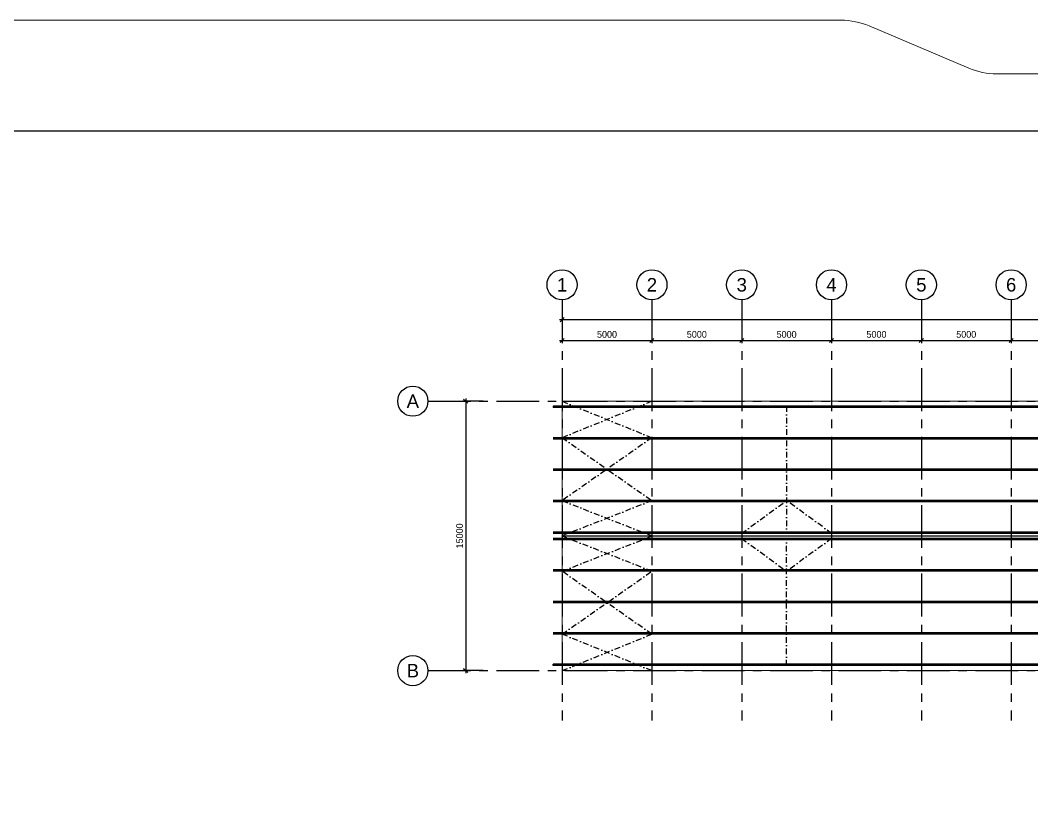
# Model space of a CAD drawing. Header units: millimetres. Extents: x 14826 to 891005, y -311366 to 56117.
# Drawn here: x 102351 to 158664, y -86364 to -42576 of the extents above; entities that cross this region are included whole.
import ezdxf
from ezdxf.enums import TextEntityAlignment as Align

# ---------------------------------------------------------------- set-up
doc = ezdxf.new("R2010")
doc.units = ezdxf.units.MM
for name, pattern in [('CENTER', [50.8, 31.75, -6.35, 6.35, -6.35]), ('DASHDOT', [25.4, 12.7, -6.35, 0, -6.35]), ('Hidden', [7.14375, 4.7625, -2.38125])]:
    doc.linetypes.add(name, pattern=pattern)
doc.layers.add('A-DETL-HDLN', color=7, linetype='Hidden', lineweight=9)
for name, color, linetype in [('AUR-CENTRELINES', 6, 'DASHDOT'), ('AUR-DIMS', 7, 'Continuous'), ('AUR-GRID CIRC', 3, 'Continuous'), ('AUR-GRID TEXT', 2, 'Continuous'), ('AUR-GRIDS', 7, 'CENTER')]:
    doc.layers.add(name, color=color, linetype=linetype)
doc.layers.add('LAYOUT IMPORT_dwg', color=7, linetype='Continuous', lineweight=9, true_color=0x767676)
doc.styles.add('ArialN', font='ARIALN.TTF')
doc.dimstyles.new('1-150', dxfattribs={"dimscale": 150, "dimtxt": 2.5, "dimasz": 1.5, "dimexe": 1, "dimexo": 2, "dimgap": 1, "dimtad": 1, "dimdec": 0, "dimzin": 0, "dimdsep": 46, "dimtxsty": 'Standard', "dimblk": 'OBLIQUE', "dimcen": 0, "dimdle": 1, "dimclrd": 7, "dimclre": 7, "dimclrt": 3, "dimadec": 0, "dimazin": 0, "dimtfac": 1, "dimtdec": 0, "dimtix": 1, "dimtmove": 2, "dimatfit": 0, "dimfxl": 6.5, "dimfxlon": 1, "dimtolj": 1, "dimtzin": 0, "dimarcsym": 0})

# ---------------------------------------------------------------- blocks, each defined once
blk = doc.blocks.new('LAYOUT IMPORT_dwg-326166-LEVEL 1')
at = {"lineweight": 9}
for p, q in [((-10868, 212791), (-10868, 311765)), ((-13535, 205681), (-11184, 211232)), ((-13851, 93398), (-13851, 204121))]:
    blk.add_line(p, q, dxfattribs=at)
for centre, start, end in [((-14868, 212791), 337.0507, 0), ((-9851, 204121), 157.0507, 180)]:
    blk.add_arc(centre, 4000, start, end, dxfattribs=at)
blk = doc.blocks.new('_Oblique')
at = {"color": 0, "linetype": 'ByBlock', "lineweight": -2}
blk.add_line((-0.5, -0.5), (0.5, 0.5), dxfattribs=at)
blk = doc.blocks.new('*D96')
at = {"layer": 'AUR-DIMS', "color": 7, "lineweight": -2, "ltscale": 75, "transparency": 16777216}
for p, q in [((128125, -63785), (127000, -63785)), ((127150, -63635), (127150, -78935)), ((128125, -78785), (127000, -78785))]:
    blk.add_line(p, q, dxfattribs=at)
at = {"layer": 'Defpoints', "color": 0, "ltscale": 75, "transparency": 16777216}
for p in [(128510, -63785), (127150, -78785), (128510, -78785)]:
    blk.add_point(p, dxfattribs=at)
at = {"layer": 'AUR-DIMS', "color": 7, "lineweight": -2, "ltscale": 75, "transparency": 16777216, "xscale": 225, "yscale": 225, "zscale": 225}
for p, rotation in [((127150, -63785), 90), ((127150, -78785), 270)]:
    blk.add_blockref('_Oblique', p, dxfattribs=dict(at, rotation=rotation))
at = {"layer": 'AUR-DIMS', "color": 3, "ltscale": 75, "transparency": 16777216, "insert": (126812, -71285), "char_height": 375, "attachment_point": 5, "rotation": 90}
blk.add_mtext('\\A1;15000', dxfattribs=at)
blk = doc.blocks.new('*D97')
at = {"layer": 'AUR-DIMS', "color": 7, "lineweight": -2, "ltscale": 75, "transparency": 16777216}
for p, q in [((137517, -60126), (137517, -60554)), ((132367, -60404), (137667, -60404)), ((132517, -60383), (132517, -60554))]:
    blk.add_line(p, q, dxfattribs=at)
at = {"layer": 'Defpoints', "color": 0, "ltscale": 75, "transparency": 16777216}
for p in [(132517, -59826, -4742), (137517, -59826), (137517, -60404)]:
    blk.add_point(p, dxfattribs=at)
at = {"layer": 'AUR-DIMS', "color": 7, "lineweight": -2, "ltscale": 75, "transparency": 16777216, "xscale": 225, "yscale": 225, "zscale": 225, "rotation": 180}
blk.add_blockref('_Oblique', (132517, -60404), dxfattribs=at)
at = {"layer": 'AUR-DIMS', "color": 7, "lineweight": -2, "ltscale": 75, "transparency": 16777216, "xscale": 225, "yscale": 225, "zscale": 225}
blk.add_blockref('_Oblique', (137517, -60404), dxfattribs=at)
at = {"layer": 'AUR-DIMS', "color": 3, "ltscale": 75, "transparency": 16777216, "insert": (135017, -60067), "char_height": 375, "attachment_point": 5}
blk.add_mtext('\\A1;5000', dxfattribs=at)
blk = doc.blocks.new('*D98')
at = {"layer": 'AUR-DIMS', "color": 7, "lineweight": -2, "ltscale": 75, "transparency": 16777216}
for p, q in [((142517, -60126), (142517, -60554)), ((137367, -60404), (142667, -60404)), ((137517, -60383), (137517, -60554))]:
    blk.add_line(p, q, dxfattribs=at)
at = {"layer": 'Defpoints', "color": 0, "ltscale": 75, "transparency": 16777216}
for p in [(137517, -59826, -4742), (142517, -59826), (142517, -60404)]:
    blk.add_point(p, dxfattribs=at)
at = {"layer": 'AUR-DIMS', "color": 7, "lineweight": -2, "ltscale": 75, "transparency": 16777216, "xscale": 225, "yscale": 225, "zscale": 225, "rotation": 180}
blk.add_blockref('_Oblique', (137517, -60404), dxfattribs=at)
at = {"layer": 'AUR-DIMS', "color": 7, "lineweight": -2, "ltscale": 75, "transparency": 16777216, "xscale": 225, "yscale": 225, "zscale": 225}
blk.add_blockref('_Oblique', (142517, -60404), dxfattribs=at)
at = {"layer": 'AUR-DIMS', "color": 3, "ltscale": 75, "transparency": 16777216, "insert": (140017, -60067), "char_height": 375, "attachment_point": 5}
blk.add_mtext('\\A1;5000', dxfattribs=at)
blk = doc.blocks.new('*D99')
at = {"layer": 'AUR-DIMS', "color": 7, "lineweight": -2, "ltscale": 75, "transparency": 16777216}
for p, q in [((147517, -60126), (147517, -60554)), ((142367, -60404), (147667, -60404)), ((142517, -60383), (142517, -60554))]:
    blk.add_line(p, q, dxfattribs=at)
at = {"layer": 'Defpoints', "color": 0, "ltscale": 75, "transparency": 16777216}
for p in [(142517, -59826, -4742), (147517, -59826), (147517, -60404)]:
    blk.add_point(p, dxfattribs=at)
at = {"layer": 'AUR-DIMS', "color": 7, "lineweight": -2, "ltscale": 75, "transparency": 16777216, "xscale": 225, "yscale": 225, "zscale": 225, "rotation": 180}
blk.add_blockref('_Oblique', (142517, -60404), dxfattribs=at)
at = {"layer": 'AUR-DIMS', "color": 7, "lineweight": -2, "ltscale": 75, "transparency": 16777216, "xscale": 225, "yscale": 225, "zscale": 225}
blk.add_blockref('_Oblique', (147517, -60404), dxfattribs=at)
at = {"layer": 'AUR-DIMS', "color": 3, "ltscale": 75, "transparency": 16777216, "insert": (145017, -60067), "char_height": 375, "attachment_point": 5}
blk.add_mtext('\\A1;5000', dxfattribs=at)
blk = doc.blocks.new('*D100')
at = {"layer": 'AUR-DIMS', "color": 7, "lineweight": -2, "ltscale": 75, "transparency": 16777216}
for p, q in [((152517, -60126), (152517, -60554)), ((147367, -60404), (152667, -60404)), ((147517, -60383), (147517, -60554))]:
    blk.add_line(p, q, dxfattribs=at)
at = {"layer": 'Defpoints', "color": 0, "ltscale": 75, "transparency": 16777216}
for p in [(147517, -59826, -4742), (152517, -59826), (152517, -60404)]:
    blk.add_point(p, dxfattribs=at)
at = {"layer": 'AUR-DIMS', "color": 7, "lineweight": -2, "ltscale": 75, "transparency": 16777216, "xscale": 225, "yscale": 225, "zscale": 225, "rotation": 180}
blk.add_blockref('_Oblique', (147517, -60404), dxfattribs=at)
at = {"layer": 'AUR-DIMS', "color": 7, "lineweight": -2, "ltscale": 75, "transparency": 16777216, "xscale": 225, "yscale": 225, "zscale": 225}
blk.add_blockref('_Oblique', (152517, -60404), dxfattribs=at)
at = {"layer": 'AUR-DIMS', "color": 3, "ltscale": 75, "transparency": 16777216, "insert": (150017, -60067), "char_height": 375, "attachment_point": 5}
blk.add_mtext('\\A1;5000', dxfattribs=at)
blk = doc.blocks.new('*D101')
at = {"layer": 'AUR-DIMS', "color": 7, "lineweight": -2, "ltscale": 75, "transparency": 16777216}
for p, q in [((157517, -60126), (157517, -60554)), ((152367, -60404), (157667, -60404)), ((152517, -60383), (152517, -60554))]:
    blk.add_line(p, q, dxfattribs=at)
at = {"layer": 'Defpoints', "color": 0, "ltscale": 75, "transparency": 16777216}
for p in [(152517, -59826, -4742), (157517, -59826), (157517, -60404)]:
    blk.add_point(p, dxfattribs=at)
at = {"layer": 'AUR-DIMS', "color": 7, "lineweight": -2, "ltscale": 75, "transparency": 16777216, "xscale": 225, "yscale": 225, "zscale": 225, "rotation": 180}
blk.add_blockref('_Oblique', (152517, -60404), dxfattribs=at)
at = {"layer": 'AUR-DIMS', "color": 7, "lineweight": -2, "ltscale": 75, "transparency": 16777216, "xscale": 225, "yscale": 225, "zscale": 225}
blk.add_blockref('_Oblique', (157517, -60404), dxfattribs=at)
at = {"layer": 'AUR-DIMS', "color": 3, "ltscale": 75, "transparency": 16777216, "insert": (155017, -60067), "char_height": 375, "attachment_point": 5}
blk.add_mtext('\\A1;5000', dxfattribs=at)
blk = doc.blocks.new('*D102')
at = {"layer": 'AUR-DIMS', "color": 7, "lineweight": -2, "ltscale": 75, "transparency": 16777216}
for p, q in [((162517, -60126), (162517, -60554)), ((157367, -60404), (162667, -60404)), ((157517, -60383), (157517, -60554))]:
    blk.add_line(p, q, dxfattribs=at)
at = {"layer": 'Defpoints', "color": 0, "ltscale": 75, "transparency": 16777216}
for p in [(157517, -59826, -4742), (162517, -59826), (162517, -60404)]:
    blk.add_point(p, dxfattribs=at)
at = {"layer": 'AUR-DIMS', "color": 7, "lineweight": -2, "ltscale": 75, "transparency": 16777216, "xscale": 225, "yscale": 225, "zscale": 225, "rotation": 180}
blk.add_blockref('_Oblique', (157517, -60404), dxfattribs=at)
at = {"layer": 'AUR-DIMS', "color": 7, "lineweight": -2, "ltscale": 75, "transparency": 16777216, "xscale": 225, "yscale": 225, "zscale": 225}
blk.add_blockref('_Oblique', (162517, -60404), dxfattribs=at)
at = {"layer": 'AUR-DIMS', "color": 3, "ltscale": 75, "transparency": 16777216, "insert": (160017, -60067), "char_height": 375, "attachment_point": 5}
blk.add_mtext('\\A1;5000', dxfattribs=at)
blk = doc.blocks.new('*D112')
at = {"layer": 'AUR-DIMS', "color": 7, "lineweight": -2, "ltscale": 75, "transparency": 16777216}
for p, q in [((222517, -58478), (222517, -59395)), ((132517, -59108), (132517, -59395)), ((132367, -59245), (222667, -59245))]:
    blk.add_line(p, q, dxfattribs=at)
at = {"layer": 'Defpoints', "color": 0, "ltscale": 75, "transparency": 16777216}
for p in [(132517, -58144), (222517, -58178, 4742), (222517, -59245)]:
    blk.add_point(p, dxfattribs=at)
at = {"layer": 'AUR-DIMS', "color": 7, "lineweight": -2, "ltscale": 75, "transparency": 16777216, "xscale": 225, "yscale": 225, "zscale": 225, "rotation": 180}
blk.add_blockref('_Oblique', (132517, -59245), dxfattribs=at)
at = {"layer": 'AUR-DIMS', "color": 7, "lineweight": -2, "ltscale": 75, "transparency": 16777216, "xscale": 225, "yscale": 225, "zscale": 225}
blk.add_blockref('_Oblique', (222517, -59245), dxfattribs=at)
at = {"layer": 'AUR-DIMS', "color": 3, "ltscale": 75, "transparency": 16777216, "insert": (177517, -58908), "char_height": 375, "attachment_point": 5}
blk.add_mtext('\\A1;90000', dxfattribs=at)

msp = doc.modelspace()

# ---------------------------------------------------------------- linework, layer by layer
at = {"color": 1}
for p, q in [((223016.93602, -64067.62027), (132016.93602, -64067.62027)), ((132016.93602, -64067.62027), (132016.93602, -64142.62027)), ((223016.93602, -64142.62027), (132016.93602, -64142.62027)), ((223016.93602, -65817.9063), (132016.93602, -65817.9063)), ((223016.93602, -65892.9063), (132016.93602, -65892.9063)), ((223016.93602, -67568.19233), (132016.93602, -67568.19233)), ((223016.93602, -67643.19233), (132016.93602, -67643.19233)), ((223016.93602, -69318.47836), (132016.93602, -69318.47836)), ((223016.93602, -69393.47836), (132016.93602, -69393.47836)), ((223016.93602, -71068.54505), (132016.93602, -71068.54505)), ((223016.93602, -71143.54505), (132016.93602, -71143.54505)), ((223016.93602, -71426.54156), (132016.93602, -71426.54156)), ((223016.93602, -71501.54156), (132016.93602, -71501.54156)), ((223016.93602, -73176.60825), (132016.93602, -73176.60825)), ((223016.93602, -73251.60825), (132016.93602, -73251.60825)), ((223016.93602, -74926.89428), (132016.93602, -74926.89428)), ((223016.93602, -75001.89428), (132016.93602, -75001.89428)), ((223016.93602, -76677.18031), (132016.93602, -76677.18031)), ((223016.93602, -76752.18031), (132016.93602, -76752.18031)), ((132016.93602, -78502.46634), (132016.93602, -78427.46634)), ((223016.93602, -78427.46634), (132016.93602, -78427.46634)), ((223016.93602, -78502.46634), (132016.93602, -78502.46634))]:
    msp.add_line(p, q, dxfattribs=at)
at = {"color": 2}
msp.add_line((132516.93602, -71285.04331), (222516.93602, -71285.04331), dxfattribs=at)
at = {"color": 1}
msp.add_lwpolyline([(239598.53327, -48744.0032), (26795.07721, -48744.0032), (26795.07721, -136284.53271), (239598.53327, -136284.53271)], close=True, dxfattribs=at)
at = {"layer": 'A-DETL-HDLN'}
for p, q in [((132516.93602, -63785.04331), (222516.93602, -63785.04331)), ((132516.93602, -78785.04331), (132516.93602, -63785.04331)), ((222516.93602, -78785.04331), (132516.93602, -78785.04331))]:
    msp.add_line(p, q, dxfattribs=at)
at = {"layer": 'AUR-CENTRELINES', "ltscale": 25}
for p, q in [((132516.93602, -63785.04331), (137516.93602, -65817.9063)), ((137516.93602, -63785.04331), (132516.93602, -65817.9063)), ((137516.93602, -65817.9063), (132516.93602, -69318.47836)), ((132516.93602, -65817.9063), (137516.93602, -69318.47836)), ((137516.93602, -69318.47836), (132503.28682, -71285.04331)), ((132516.93602, -69318.47836), (137530.58522, -71285.04331)), ((137516.93602, -73251.60825), (132503.28682, -71285.04331)), ((132516.93602, -73251.60825), (137530.58522, -71285.04331)), ((137516.93602, -76752.18031), (132516.93602, -73251.60825)), ((132516.93602, -76752.18031), (137516.93602, -73251.60825)), ((132516.93602, -78785.04331), (137516.93602, -76752.18031)), ((137516.93602, -78785.04331), (132516.93602, -76752.18031))]:
    msp.add_line(p, q, dxfattribs=at)
at = {"layer": 'AUR-CENTRELINES', "color": 2, "ltscale": 25}
for p, q in [((145016.93602, -64067.62027), (145016.93602, -71143.54505)), ((142512.37706, -71143.54505), (145016.93602, -69318.47836)), ((147521.49498, -71143.54505), (145016.93602, -69318.47836)), ((142512.37706, -71426.54156), (145016.93602, -73251.60825)), ((145016.93602, -78502.46634), (145016.93602, -71426.54156)), ((147521.49498, -71426.54156), (145016.93602, -73251.60825))]:
    msp.add_line(p, q, dxfattribs=at)
at = {"layer": 'AUR-GRID CIRC'}
for centre in [(132516.93602, -57304.26211, -4741.53384), (137516.93602, -57304.26211, -4741.53384), (142516.93602, -57304.26211, -4741.53384), (147516.93602, -57304.26211, -4741.53384), (152516.93602, -57304.26211, -4741.53384), (157516.93602, -57304.26211, -4741.53384), (124207.45266, -63785.04331, -4741.53384), (124207.45266, -78785.04331, -4741.53384)]:
    msp.add_circle(centre, 840, dxfattribs=at)
at = {"layer": 'AUR-GRIDS', "ltscale": 75}
for p, q in [((132516.93602, -58144.26211), (132516.93602, -81561.47148)), ((137516.93602, -58144.26211), (137516.93602, -81561.47148)), ((142516.93602, -58144.26211), (142516.93602, -81561.47148)), ((147516.93602, -58144.26211), (147516.93602, -81561.47148)), ((152516.93602, -58144.26211), (152516.93602, -81561.47148)), ((157516.93602, -58144.26211), (157516.93602, -81561.47148)), ((125047.45266, -63785.04331), (228653.59166, -63785.04331)), ((125047.45266, -78785.04331), (228914.93954, -78785.04331))]:
    msp.add_line(p, q, dxfattribs=at)

# ---------------------------------------------------------------- block references
at = {"layer": 'LAYOUT IMPORT_dwg', "color": 7, "rotation": 269.9999999999997}
msp.add_blockref('LAYOUT IMPORT_dwg-326166-LEVEL 1', (-56073.93568, -56427.64433), dxfattribs=at)

# ---------------------------------------------------------------- texts
at = {"layer": 'AUR-GRID TEXT', "color": 7, "style": 'ArialN', "width": 1.2}
for s, p in [('1', (132516.93602, -57304.26211, -4741.53384)), ('2', (137516.93602, -57304.26211, -4741.53384)), ('3', (142516.93602, -57304.26211, -4741.53384)), ('4', (147516.93602, -57304.26211, -4741.53384)), ('5', (152516.93602, -57304.26211, -4741.53384)), ('6', (157516.93602, -57304.26211, -4741.53384)), ('A', (124207.45266, -63785.04331, -4741.53384)), ('B', (124207.45266, -78785.04331, -4741.53384))]:
    msp.add_text(s, height=750, dxfattribs=at).set_placement(p, align=Align.MIDDLE_CENTER)

# ---------------------------------------------------------------- dimensions: what is measured, and where the dimension line sits
at = {"layer": 'AUR-DIMS', "ltscale": 75}
for base, p1, p2, picture, middle in [((222516.93602, -59245.45541, -4741.53384), (132516.93602, -58144.26211, -4741.53384), (222516.93602, -58178.03928), '*D112', (177516.93602, -58907.95541, -4741.53384)), ((137516.93602, -60404.03403), (132516.93602, -59825.51862, -4741.53384), (137516.93602, -59825.51862), '*D97', (135016.93602, -60066.53403)), ((142516.93602, -60404.03403), (137516.93602, -59825.51862, -4741.53384), (142516.93602, -59825.51862), '*D98', (140016.93602, -60066.53403)), ((147516.93602, -60404.03403), (142516.93602, -59825.51862, -4741.53384), (147516.93602, -59825.51862), '*D99', (145016.93602, -60066.53403)), ((152516.93602, -60404.03403), (147516.93602, -59825.51862, -4741.53384), (152516.93602, -59825.51862), '*D100', (150016.93602, -60066.53403)), ((157516.93602, -60404.03403, -4741.53384), (152516.93602, -59825.51862, -9483.06769), (157516.93602, -59825.51862, -4741.53384), '*D101', (155016.93602, -60066.53403, -4741.53384)), ((162516.93602, -60404.03403), (157516.93602, -59825.51862, -4741.53384), (162516.93602, -59825.51862), '*D102', (160016.93602, -60066.53403))]:
    dim = msp.add_linear_dim(base=base, p1=p1, p2=p2, dimstyle='1-150', dxfattribs=at)
    dim.commit()
    dim.dimension.update_dxf_attribs({"geometry": picture, "text_midpoint": middle})
dim = msp.add_linear_dim(base=(127149.86234, -78785.04331), p1=(128510.36315, -63785.04331), p2=(128510.36315, -78785.04331), angle=90, dimstyle='1-150', dxfattribs=at)
dim.commit()
dim.dimension.update_dxf_attribs({"geometry": '*D96', "text_midpoint": (126812.36234, -71285.04331)})

doc.saveas('drawing.dxf')
